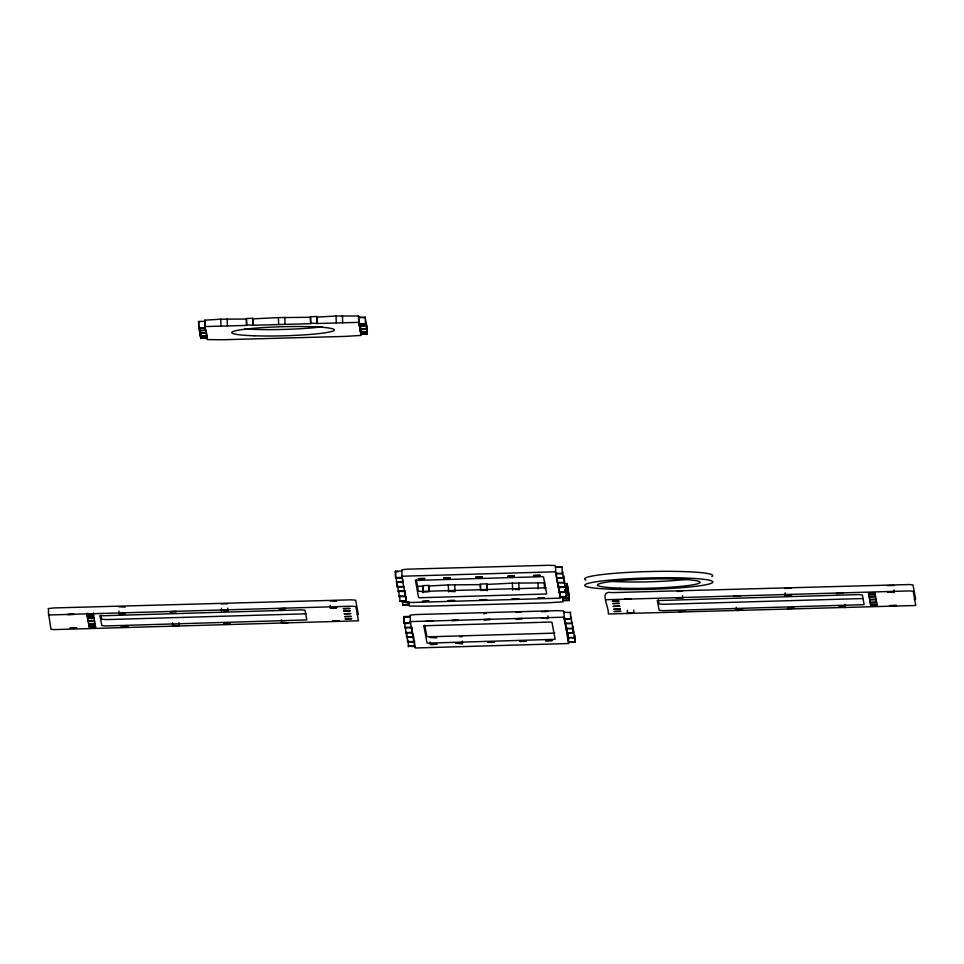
<?xml version="1.0" encoding="UTF-8"?>
<svg xmlns="http://www.w3.org/2000/svg" width="964" height="964" viewBox="0 0 964 964"><rect width="100%" height="100%" fill="white"/><g stroke="black" fill="none" stroke-linecap="round" stroke-linejoin="round"><path stroke-width="1.45" d="M48.381 614.996L352.306 606.199L355.861 606.609L358.463 620.792L53.96 629.613L50.971 629.227L48.284 611.851M605.693 599.753L909.63 590.92L913.185 591.33L915.8 605.5L608.344 613.984C609.248 606.886 598.343 589.968 611.827 592.631L909.462 584.533L913.029 584.943L915.631 599.126L914.27 599.524M554.722 633.119L428.763 636.818L426.859 636.517L424.726 625.13M546.106 587.811L420.352 591.45L418.4 591.101L416.315 579.762M305.974 613.827L106.389 619.587L101.678 619.213L100.883 615.032M357.319 614.743L358.307 614.405L355.692 600.235L351.547 599.813L53.924 607.935L48.212 608.609L48.718 611.501M863.298 598.536L663.714 604.295L659.002 603.934L658.207 599.753M220.732 319.18L246.459 319.048L246.627 325.422L204.983 326.567L204.814 320.193L220.732 319.18L220.997 326.133M246.627 325.422L246.35 318.482L252.761 318.301L253.026 325.254L278.656 324.555L278.379 317.602L310.516 317.289L310.685 323.675L278.656 324.555M310.685 323.675L310.42 316.722L316.819 316.541L317.096 323.494L336.316 322.964L336.038 316.023L358.56 315.975L358.945 323.482L365.452 323.88L359.042 324.049L359.355 325.76L365.862 326.145L359.464 326.326L359.885 328.591L366.392 328.989L359.982 329.158L360.403 331.423L366.91 331.821L360.5 331.99L360.403 328.17M252.869 318.867L278.379 317.602M316.927 317.108L336.038 316.023M198.62 321.494L205.031 321.325L205.199 327.7L198.789 327.881L198.62 321.494L198.897 328.447L205.296 328.266L205.609 329.977L199.307 330.712L205.718 330.544L206.127 332.809L199.729 332.99L199.596 327.881M358.777 317.108L365.284 317.493L360.162 317.638M246.519 324.856L253.026 325.254M310.577 323.109L317.096 323.494M336.316 322.964L358.728 322.35L358.945 323.482M199.729 332.99L206.236 333.375L206.657 335.641L200.247 335.821L200.187 333.267M200.247 335.821L206.754 336.207L207.067 337.918L200.669 338.087L200.536 332.978M360.5 331.99L360.813 333.701L367.332 334.086L360.922 334.267L361.126 335.4L345.22 336.4L223.503 339.738L207.381 339.617L207.176 338.484L200.669 338.087M395.421 571.206L401.831 571.037L402 577.412L395.589 577.593L395.421 571.206L395.698 578.159L402.096 577.978M558.24 567.314L562.084 567.206L555.577 566.82L555.746 573.194L562.253 573.592L555.842 573.761M395.529 571.773L398.06 571.712M402.759 579.4L402.832 581.955L396.421 582.123L402.94 582.521M556.686 578.304L563.084 578.123L562.916 571.748M422.69 585.618L422.967 592.571L422.69 585.618L429.101 585.437L429.342 591.113M448.585 591.86L448.32 584.919L480.458 584.606L480.554 588.438M486.76 583.859L486.916 590.245L480.518 590.414L480.349 584.039L486.76 583.859L487.025 590.812M512.655 590.113L512.378 583.16L544.515 582.846M397.12 581.557L397.264 586.666L403.663 586.486M557.517 582.834L563.916 582.666L557.409 582.268L557.312 578.448M416.978 586.341L422.798 586.184M429.209 586.016L448.32 584.919M486.856 584.425L512.378 583.16M397.264 586.666L403.771 587.052M564.579 583.437L567.254 583.931L567.41 590.317L564.856 590.39M404.494 591.028L398.096 591.197L404.603 591.595M558.349 587.377L564.759 587.197L564.591 580.822M422.859 592.004L427.992 591.86M448.489 591.293L454.996 591.691L454.719 584.738M515.113 589.474L518.957 589.366M564.747 589.823L567.41 590.317M559.18 591.908L565.699 592.306L559.289 592.486L559.12 586.1L559.614 588.751M565.169 592.089L567.832 592.583L565.266 592.655M405.302 591.028L405.434 596.126L399.036 596.306L405.543 596.692M118.668 606.73L125.175 607.127M221.166 603.922L227.576 603.741M330.074 600.933L336.581 601.319M677.282 591.414L682.404 591.269M784.901 588.462L791.311 588.281M887.398 585.642L893.809 585.473M565.796 595.487L568.35 595.415L568.085 588.474L568.35 595.415M559.988 591.908L560.12 597.017L566.531 596.837L560.024 596.451L559.915 592.619M406.169 596.837L406.278 600.668L399.867 600.849L406.374 601.235M408.616 602.078L402.217 602.259L408.724 602.645L409.037 604.344L402.735 605.091L409.146 604.922L409.351 606.055L425.473 606.175L547.191 602.837L563.096 601.837L562.892 600.705L569.29 600.524L569.025 593.571L569.29 600.524M562.361 597.861L568.772 597.692L562.47 598.427L562.783 600.138L569.194 599.957M118.934 613.682L125.344 613.502L118.934 613.682L118.873 611.128M227.841 610.694L221.334 610.296L227.841 610.694L227.781 608.139M330.339 607.886L336.749 607.706L330.339 607.886L330.278 605.332M682.681 598.222L676.162 597.825L682.681 598.222L682.608 595.668M785.178 595.403L791.577 595.234L785.178 595.403L785.106 592.848M894.074 592.414L887.567 592.029L894.074 592.414L894.014 589.86M868.66 594.258L875.071 594.077M87.218 616.261L93.629 616.08M868.769 594.824L875.167 594.643M87.531 617.96L93.942 617.779M869.082 596.523L875.481 596.342M87.64 618.526L94.05 618.346M869.179 597.09L875.589 596.921M88.061 620.792L94.46 620.623M869.6 599.355L876.011 599.186M88.158 621.358L94.568 621.19M869.709 599.921L876.107 599.753M88.58 623.636L94.978 623.455M870.118 602.199L876.529 602.018M88.688 624.202L95.087 624.021M486.278 613.176L483.82 613.815M515.74 612.369L520.861 612.224M541.37 611.67L547.769 611.489M870.227 602.765L876.638 602.584M403.844 616.574L410.254 616.406L410.411 622.78L404.012 622.961L403.844 616.574L404.109 623.527L410.519 623.346M570.507 612.574L564 612.188L564.157 618.563L570.676 618.96L564.265 619.129M403.952 617.141L410.351 616.972L410.134 615.165L415.183 614.562L557.276 610.658L563.506 610.899L564.097 612.755M89.001 625.901L95.4 625.72M870.54 604.464L876.951 604.283M89.098 626.467L95.508 626.287M870.649 605.031L877.047 604.85M172.592 625.323L179.099 625.708L172.689 625.889L172.52 622.768M281.488 622.334L288.007 622.72L281.596 622.901L281.428 619.78M627.419 612.839L633.926 613.237L627.528 613.405L627.359 610.284M736.327 609.851L742.834 610.248L736.424 610.417L736.255 607.308M845.223 606.862L838.825 607.043L845.332 607.441L845.163 604.32M548.046 618.442L541.527 618.044L548.046 618.442L547.974 615.888M411.254 627.323L404.844 627.492L411.351 627.889M565.097 623.672L571.507 623.491L571.339 617.117M565.94 628.203L572.447 628.6L566.037 628.781L565.808 623.106M412.062 627.323L412.194 632.42L405.784 632.601L412.291 632.999M406.519 633.312L406.615 637.144L413.026 636.963L412.929 633.131M566.748 628.203L566.88 633.312L573.279 633.143L566.772 632.746L566.639 627.636M406.615 637.144L413.134 637.529M430.161 637.517L436.668 637.903M459.623 636.71L462.19 636.638M567.603 637.288L574.122 637.674L567.712 637.855L567.579 632.746M413.725 636.397L413.857 641.506L407.459 641.675L413.966 642.072M430.426 644.47L436.837 644.289L430.426 644.47L430.366 641.916M462.455 643.591L455.948 643.193L462.455 643.591L462.395 641.036M568.411 637.276L568.543 642.386L574.954 642.217L568.447 641.819L568.338 637.987M414.556 640.927L414.701 646.037L408.29 646.217L414.797 646.603M568.712 591.872L568.881 598.258M572.279 622.214L572.447 628.6M573.954 631.287L574.122 637.674M565.531 585.919L565.699 592.306M571.507 623.491L565 623.106L564.868 617.996M563.084 578.123L556.577 577.737L556.445 572.628M564.759 587.197L558.24 586.811L558.144 582.979M555.674 567.386L555.095 565.531L548.853 565.29L407.35 569.17L401.843 569.736L401.831 571.037M567.784 632.794L568.278 635.433M365.705 319.771L365.862 326.145M366.224 322.603L366.392 328.989M367.163 327.712L367.332 334.086M360.97 329.013L360.753 327.881L360.813 333.701M408.23 640.397L408.399 646.784M204.814 320.193L205.031 321.325M204.983 326.567L205.199 327.7M633.758 610.116L633.83 612.67M574.954 642.217L574.677 635.264L574.845 641.638M573.279 633.143L573.014 626.19L573.182 632.565M570.399 612.007L570.676 618.96M567.832 592.583L567.567 585.63L567.724 592.017M567.145 583.365L567.314 589.751M566.531 596.837L566.254 589.896L566.422 596.27M563.916 582.666L563.651 575.713L563.82 582.099M561.976 566.639L562.253 573.592M562.723 597.584L562.783 600.138M544.552 584.124L544.648 587.956M544.407 582.28L544.576 588.667M538.008 582.461L538.177 588.835M518.789 582.979L519.054 589.932M429.101 585.437L429.269 591.824M408.977 601.801L409.037 604.344M407.314 636.565L407.555 642.241M406.591 632.601L406.724 637.71M405.651 627.492L405.892 633.167M404.82 622.961L404.952 628.07M402.566 601.97L402.735 605.091M399.735 595.74L399.976 601.416M398.903 591.197L399.132 596.873M397.963 586.1L398.192 591.763M397.228 582.123L397.361 587.233M396.397 577.593L396.529 582.69M366.91 331.821L366.645 324.868L366.802 331.255M365.175 316.927L365.452 323.88M360.331 328.881L360.403 331.423M359.777 324.76L359.885 328.591M359.295 323.205L359.355 325.76M358.56 315.975L358.728 322.35M342.449 315.843L342.714 322.795M316.819 316.541L316.987 322.928M284.79 317.421L285.067 324.374M252.761 318.301L252.93 324.687M227.13 319.012L227.408 325.953M221.371 608.32L221.431 610.863M207.007 335.364L207.067 337.918M206.585 333.086L206.657 335.641M206.067 330.254L206.127 332.809M200.633 333.556L200.765 338.653M200.247 332.556L200.355 336.388M199.693 328.447L199.837 333.556M199.247 328.158L199.307 330.712M178.93 622.587L178.991 625.142M93.46 612.959L93.52 615.514L87.121 615.695L87.049 613.14M585.835 580.015A64.094 5.7 -1.5 0 1 647.603 571.592A64.094 5.7 -1.5 0 1 711.818 576.556M688.959 579.027A51.273 4.555 -1.5 0 1 609.381 581.208M322.145 326.808A51.273 4.555 -1.5 0 1 244.844 328.929M100.051 615.851L101.81 625.552L105.365 625.961L306.805 619.924L305.034 610.284L301.467 609.875L100.051 615.851M401.807 576.231L406.591 602.367L407.35 602.608L560.337 598.15L555.529 572.062L554.77 571.821L401.807 576.231M415.448 580.412L418.569 597.475L419.665 597.764L546.684 593.969L543.551 576.954L542.455 576.665L415.448 580.412M410.218 621.599L415.002 647.736L415.773 647.977L568.76 643.518L563.952 617.43L563.193 617.189L410.218 621.599M423.871 625.781L426.98 642.855L428.088 643.133L555.107 639.337L551.974 622.322L550.878 622.045L423.871 625.781M657.376 600.572L659.135 610.26L662.69 610.67L864.13 604.645L862.358 594.993L858.804 594.595L657.376 600.572M424.654 578.508L418.256 578.677L424.654 578.508M450.284 577.798L443.874 577.978L450.284 577.798M482.313 576.918L475.903 577.099L482.313 576.918M514.342 576.038L507.932 576.219L514.342 576.038M539.973 575.339L533.562 575.52L539.973 575.339M428.908 601.187L422.497 601.367L428.908 601.187M454.526 600.488L448.127 600.656L454.526 600.488M486.555 599.608L480.156 599.777L486.555 599.608M518.584 598.728L512.185 598.897L518.584 598.728M544.214 598.029L537.804 598.198L544.214 598.029M73.987 614.345L67.588 614.514L73.987 614.345M176.484 611.525L170.086 611.706L176.484 611.525M285.392 608.549L278.982 608.718L285.392 608.549M631.324 599.054L624.913 599.234L631.324 599.054M740.231 596.065L733.821 596.246L740.231 596.065M842.729 593.258L836.318 593.438L842.729 593.258M93.315 614.381L86.905 614.562L89.303 627.6L95.713 627.431L93.315 614.381M874.854 592.944L868.456 593.125L870.854 606.163L877.264 605.995L874.854 592.944M349.763 608.489L343.365 608.658L349.763 608.489M618.828 601.102L612.417 601.283L618.828 601.102M350.185 610.754L343.774 610.935L350.185 610.754M619.237 603.38L612.839 603.548L619.237 603.38M350.703 613.586L344.305 613.767L350.703 613.586M619.768 606.211L613.357 606.392L619.768 606.211M351.233 616.43L344.823 616.599L351.233 616.43M620.286 609.043L613.875 609.224L620.286 609.043M351.643 618.695L345.245 618.876L351.643 618.695M620.708 611.321L614.297 611.489L620.708 611.321M76.493 627.95L70.095 628.13L76.493 627.95M127.742 626.552L121.344 626.721L127.742 626.552M230.239 623.732L223.841 623.913L230.239 623.732M339.147 620.744L332.737 620.924L339.147 620.744M685.079 611.26L678.668 611.441L685.079 611.26M793.975 608.272L787.576 608.453L793.975 608.272M896.472 605.464L890.073 605.633L896.472 605.464M432.631 621.033L426.221 621.214L432.631 621.033M458.249 620.334L451.851 620.503L458.249 620.334M490.278 619.454L483.88 619.635L490.278 619.454M522.319 618.575L515.909 618.755L522.319 618.575M494.387 642.144L487.977 642.313L494.387 642.144M526.416 641.265L520.006 641.434L526.416 641.265M552.047 640.554L545.636 640.735L552.047 640.554M612.779 589.293A64.094 5.7 -1.5 0 0 712.709 582.401A64.094 5.7 -1.5 0 0 620.949 579.231A64.094 5.7 -1.5 0 0 612.779 589.293M619.985 588.161A51.273 4.555 -1.5 0 0 699.924 582.642A51.273 4.555 -1.5 0 0 626.516 580.111A51.273 4.555 -1.5 0 0 619.985 588.161M254.279 335.785A51.273 4.555 -1.5 0 0 334.231 330.278A51.273 4.555 -1.5 0 0 260.822 327.736A51.273 4.555 -1.5 0 0 254.279 335.785"/></g></svg>
